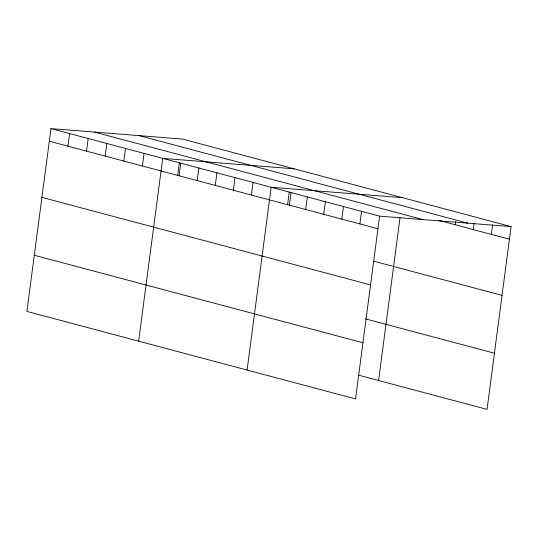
<?xml version="1.0" encoding="UTF-8"?>
<svg xmlns="http://www.w3.org/2000/svg" width="538" height="538" viewBox="0 0 538 538"><rect width="100%" height="100%" fill="white"/><g stroke="black" fill="none" stroke-linecap="round" stroke-linejoin="round"><path stroke-width="0.81" d="M50.962 128.616L26.9 311.401L355.544 398.927L379.613 216.148L50.962 128.616L182.456 139.073L511.1 226.599L487.038 409.384L358.933 375.268M67.929 146.175L69.584 133.579M86.551 151.138L88.212 138.535M105.172 156.094L106.833 143.498M123.801 161.057L125.455 148.454M142.422 166.02L144.083 153.417M138.643 341.159L162.705 158.38L294.192 168.831M177.641 175.623L179.383 162.409M179.12 175.791L180.781 163.189M197.197 180.607L198.852 168.004M215.274 185.422L216.928 172.819M233.344 190.23L235.005 177.634M251.421 195.045L253.082 182.449M247.097 370.043L271.159 187.264L402.646 197.715M287.574 204.675L289.236 192.073M289.383 205.381L291.119 192.167M305.651 209.49L307.306 196.888M323.728 214.306L325.382 201.703M341.798 219.121L343.459 206.518M359.875 223.929L361.536 211.333M378.584 380.5L400.01 217.749M455.215 224.756L455.632 221.609M473.292 229.571L474.119 223.27M491.369 234.386L492.613 224.938M379.613 216.148L511.1 226.599M139.06 135.623L467.71 223.149M438.712 220.365L509.439 239.202M94.358 132.066L423.002 219.598M49.308 141.218L377.952 228.744M373.944 261.246L502.048 295.362M41.91 197.379L370.561 284.905M365.544 318.893L494.429 353.224M34.291 255.241L362.942 342.767"/></g></svg>
